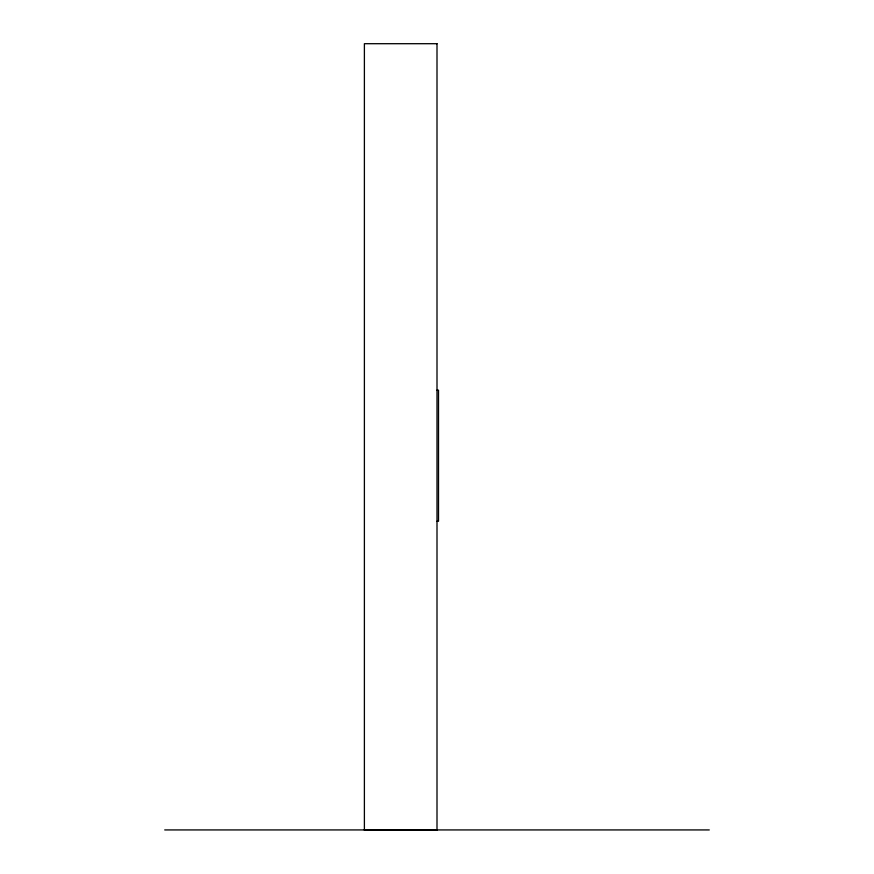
<?xml version="1.0" encoding="UTF-8"?>
<svg xmlns="http://www.w3.org/2000/svg" width="874" height="874" viewBox="0 0 874 874"><rect width="100%" height="100%" fill="white"/><g stroke="black" fill="none" stroke-linecap="round" stroke-linejoin="round"><path stroke-width="1.31" d="M437 390.175L438.508 390.175L438.508 521.275L437 521.275M164.716 829.929L709.284 829.929M437 43.7L364.392 43.7L364.392 830.3L437 830.3L437 43.7"/></g></svg>
